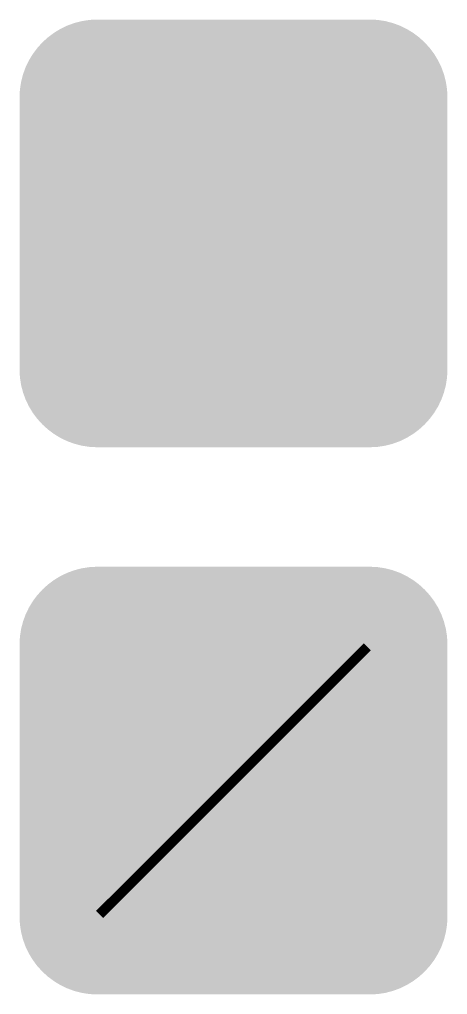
# Model space of a CAD drawing. Header units: millimetres. Extents: x 5277 to 6029, y 2052 to 2709.
# Drawn here: x 5592.73 to 5601.33, y 2579.63 to 2599.23 of the extents above; entities that cross this region are included whole.
import ezdxf

# ---------------------------------------------------------------- set-up
doc = ezdxf.new("R2010")
doc.units = ezdxf.units.MM
doc.layers.add('Manufacturing', color=7, linetype='CONTINUOUS', true_color=0x000000)

# ---------------------------------------------------------------- blocks, each defined once
blk = doc.blocks.new('602020103_рек_фз')
at = {"layer": 'Manufacturing', "linetype": 'Continuous'}
h = blk.add_hatch(color=256, dxfattribs=at)
edge = h.paths.add_edge_path()
edge.add_spline(control_points=[(-0.266, -0.339), (-0.266, 0.523), (0.438, 1.227), (1.3, 1.227)], knot_values=[-1, -1, -1, -1, 0, 0, 0, 0], degree=3, periodic=0)
edge.add_line((1.3, 1.227), (6.769, 1.227))
edge.add_spline(control_points=[(6.769, 1.227), (7.632, 1.227), (8.333, 0.523), (8.333, -0.339)], knot_values=[-1, -1, -1, -1, 0, 0, 0, 0], degree=3, periodic=0)
edge.add_line((8.333, -0.339), (8.333, -5.806))
edge.add_spline(control_points=[(8.333, -5.806), (8.333, -6.669), (7.632, -7.372), (6.769, -7.372)], knot_values=[-1, -1, -1, -1, 0, 0, 0, 0], degree=3, periodic=0)
edge.add_line((6.769, -7.372), (1.3, -7.372))
edge.add_spline(control_points=[(1.3, -7.372), (0.438, -7.372), (-0.266, -6.669), (-0.266, -5.806)], knot_values=[-1, -1, -1, -1, 0, 0, 0, 0], degree=3, periodic=0)
edge.add_line((-0.266, -5.806), (-0.266, -0.339))
edge = h.paths.add_edge_path(flags=16)
edge.add_spline(control_points=[(0.047, -5.806), (0.047, -6.5), (0.606, -7.059), (1.3, -7.059)], knot_values=[-1, -1, -1, -1, 0, 0, 0, 0], degree=3, periodic=0)
edge.add_line((1.3, -7.059), (6.769, -7.059))
edge.add_spline(control_points=[(6.769, -7.059), (7.463, -7.059), (8.022, -6.5), (8.022, -5.806)], knot_values=[-1, -1, -1, -1, 0, 0, 0, 0], degree=3, periodic=0)
edge.add_line((8.022, -5.806), (8.022, -0.339))
edge.add_spline(control_points=[(8.022, -0.339), (8.022, 0.355), (7.463, 0.914), (6.769, 0.914)], knot_values=[-1, -1, -1, -1, 0, 0, 0, 0], degree=3, periodic=0)
edge.add_line((6.769, 0.914), (1.3, 0.914))
edge.add_spline(control_points=[(1.3, 0.914), (0.606, 0.914), (0.047, 0.355), (0.047, -0.339)], knot_values=[-1, -1, -1, -1, 0, 0, 0, 0], degree=3, periodic=0)
edge.add_line((0.047, -0.339), (0.047, -5.806))
at = {"layer": 'Manufacturing', "linetype": 'Continuous', "true_color": 0xffff00}
h = blk.add_hatch(color=2, dxfattribs=at)
edge = h.paths.add_edge_path()
edge.add_spline(control_points=[(0.047, -5.806), (0.047, -6.5), (0.606, -7.059), (1.3, -7.059)], knot_values=[-1, -1, -1, -1, 0, 0, 0, 0], degree=3, periodic=0)
edge.add_line((1.3, -7.059), (6.769, -7.059))
edge.add_spline(control_points=[(6.769, -7.059), (7.463, -7.059), (8.022, -6.5), (8.022, -5.806)], knot_values=[-1, -1, -1, -1, 0, 0, 0, 0], degree=3, periodic=0)
edge.add_line((8.022, -5.806), (8.022, -0.339))
edge.add_spline(control_points=[(8.022, -0.339), (8.022, 0.355), (7.463, 0.914), (6.769, 0.914)], knot_values=[-1, -1, -1, -1, 0, 0, 0, 0], degree=3, periodic=0)
edge.add_line((6.769, 0.914), (1.3, 0.914))
edge.add_spline(control_points=[(1.3, 0.914), (0.606, 0.914), (0.047, 0.355), (0.047, -0.339)], knot_values=[-1, -1, -1, -1, 0, 0, 0, 0], degree=3, periodic=0)
edge.add_line((0.047, -0.339), (0.047, -5.806))
at = {"layer": 'Manufacturing', "linetype": 'Continuous'}
h = blk.add_hatch(color=256, dxfattribs=at)
edge = h.paths.add_edge_path()
edge.add_line((0.252, -0.679), (0.252, -5.464))
edge.add_spline(control_points=[(0.252, -5.464), (0.252, -6.23), (0.877, -6.854), (1.642, -6.854)], knot_values=[0, 0, 0, 0, 1, 1, 1, 1], degree=3, periodic=0)
edge.add_line((1.642, -6.854), (6.427, -6.854))
edge.add_spline(control_points=[(6.427, -6.854), (7.193, -6.854), (7.815, -6.23), (7.815, -5.464)], knot_values=[0, 0, 0, 0, 1, 1, 1, 1], degree=3, periodic=0)
edge.add_line((7.815, -5.464), (7.815, -0.679))
edge.add_spline(control_points=[(7.815, -0.679), (7.815, 0.086), (7.193, 0.709), (6.427, 0.709)], knot_values=[0, 0, 0, 0, 1, 1, 1, 1], degree=3, periodic=0)
edge.add_line((6.427, 0.709), (1.642, 0.709))
edge.add_spline(control_points=[(1.642, 0.709), (0.877, 0.709), (0.252, 0.086), (0.252, -0.679)], knot_values=[0, 0, 0, 0, 1, 1, 1, 1], degree=3, periodic=0)
edge = h.paths.add_edge_path(flags=16)
edge.add_line((0.565, -0.679), (0.565, -5.464))
edge.add_spline(control_points=[(0.565, -5.464), (0.565, -6.06), (1.046, -6.541), (1.642, -6.541)], knot_values=[-1, -1, -1, -1, 0, 0, 0, 0], degree=3, periodic=0)
edge.add_line((1.642, -6.541), (6.427, -6.541))
edge.add_spline(control_points=[(6.427, -6.541), (7.024, -6.541), (7.502, -6.06), (7.502, -5.464)], knot_values=[-1, -1, -1, -1, 0, 0, 0, 0], degree=3, periodic=0)
edge.add_line((7.502, -5.464), (7.502, -0.679))
edge.add_spline(control_points=[(7.502, -0.679), (7.502, -0.083), (7.024, 0.396), (6.427, 0.396)], knot_values=[-1, -1, -1, -1, 0, 0, 0, 0], degree=3, periodic=0)
edge.add_line((6.427, 0.396), (1.642, 0.396))
edge.add_spline(control_points=[(1.642, 0.396), (1.046, 0.396), (0.565, -0.083), (0.565, -0.679)], knot_values=[-1, -1, -1, -1, 0, 0, 0, 0], degree=3, periodic=0)
h = blk.add_hatch(color=256, dxfattribs=at)
edge = h.paths.add_edge_path()
edge.add_line((0.77, -1.021), (0.77, -5.124))
edge.add_spline(control_points=[(0.77, -5.124), (0.77, -5.792), (1.314, -6.336), (1.982, -6.336)], knot_values=[0, 0, 0, 0, 1, 1, 1, 1], degree=3, periodic=0)
edge.add_line((1.982, -6.336), (6.085, -6.336))
edge.add_spline(control_points=[(6.085, -6.336), (6.753, -6.336), (7.297, -5.792), (7.297, -5.124)], knot_values=[0, 0, 0, 0, 1, 1, 1, 1], degree=3, periodic=0)
edge.add_line((7.297, -5.124), (7.297, -1.021))
edge.add_spline(control_points=[(7.297, -1.021), (7.297, -0.353), (6.753, 0.191), (6.085, 0.191)], knot_values=[0, 0, 0, 0, 1, 1, 1, 1], degree=3, periodic=0)
edge.add_line((6.085, 0.191), (1.982, 0.191))
edge.add_spline(control_points=[(1.982, 0.191), (1.314, 0.191), (0.77, -0.353), (0.77, -1.021)], knot_values=[0, 0, 0, 0, 1, 1, 1, 1], degree=3, periodic=0)
edge = h.paths.add_edge_path(flags=16)
edge.add_line((1.081, -1.021), (1.081, -5.124))
edge.add_spline(control_points=[(1.081, -5.124), (1.081, -5.624), (1.482, -6.025), (1.982, -6.025)], knot_values=[-1, -1, -1, -1, 0, 0, 0, 0], degree=3, periodic=0)
edge.add_line((1.982, -6.025), (6.085, -6.025))
edge.add_spline(control_points=[(6.085, -6.025), (6.585, -6.025), (6.986, -5.624), (6.986, -5.124)], knot_values=[-1, -1, -1, -1, 0, 0, 0, 0], degree=3, periodic=0)
edge.add_line((6.986, -5.124), (6.986, -1.021))
edge.add_spline(control_points=[(6.986, -1.021), (6.986, -0.521), (6.585, -0.12), (6.085, -0.12)], knot_values=[-1, -1, -1, -1, 0, 0, 0, 0], degree=3, periodic=0)
edge.add_line((6.085, -0.12), (1.982, -0.12))
edge.add_spline(control_points=[(1.982, -0.12), (1.482, -0.12), (1.081, -0.521), (1.081, -1.021)], knot_values=[-1, -1, -1, -1, 0, 0, 0, 0], degree=3, periodic=0)
h = blk.add_hatch(color=256, dxfattribs=at)
h.paths.add_polyline_path([(1.731, -3.79), (5.382, -3.79), (5.382, -5.593), (1.731, -5.593)])
h.paths.add_polyline_path([(4.397, -0.602), (4.461, -0.602), (4.571, -0.647), (4.617, -0.693), (4.662, -0.738), (4.708, -0.848), (4.708, -0.912), (4.708, -0.943), (4.696, -1.003), (4.685, -1.033), (4.692, -1.033), (4.768, -1.033), (4.874, -1.094), (4.904, -1.155), (4.961, -1.06), (5.128, -0.965), (5.238, -0.965), (5.317, -0.965), (5.454, -1.024), (5.51, -1.083), (5.567, -1.141), (5.624, -1.28), (5.624, -1.359), (5.624, -1.374), (5.662, -1.374), (5.726, -1.374), (5.838, -1.412), (5.885, -1.45), (5.933, -1.488), (5.991, -1.586), (6.003, -1.647), (6.097, -1.692), (6.192, -1.848), (6.192, -1.957), (6.192, -2.029), (6.143, -2.151), (6.093, -2.2), (6.044, -2.249), (5.923, -2.298), (5.851, -2.298), (5.791, -2.298), (5.681, -2.258), (5.631, -2.219), (5.582, -2.179), (5.522, -2.079), (5.51, -2.018), (5.507, -2.018), (5.476, -1.999), (5.45, -1.98), (5.45, -2.029), (5.414, -2.115), (5.378, -2.151), (5.342, -2.187), (5.257, -2.223), (5.207, -2.223), (5.154, -2.223), (5.06, -2.173), (5.018, -2.124), (4.988, -2.139), (4.931, -2.154), (4.904, -2.154), (4.814, -2.154), (4.696, -2.067), (4.67, -1.98), (4.666, -1.98), (4.656, -1.978), (4.651, -1.976), (4.645, -1.974), (4.636, -1.973), (4.632, -1.973), (4.59, -2.094), (4.423, -2.215), (4.299, -2.215), (4.227, -2.215), (4.102, -2.162), (4.049, -2.109), (3.996, -2.056), (3.943, -1.927), (3.943, -1.851), (3.943, -1.832), (3.95, -1.783), (3.958, -1.753), (3.912, -1.764), (3.859, -1.776), (3.852, -1.776), (3.742, -1.776), (3.583, -1.673), (3.534, -1.571), (3.45, -1.518), (3.367, -1.37), (3.367, -1.276), (3.367, -1.151), (3.481, -0.988), (3.594, -0.95), (3.568, -0.916), (3.541, -0.848), (3.541, -0.814), (3.541, -0.776), (3.57, -0.71), (3.598, -0.681), (3.626, -0.653), (3.696, -0.624), (3.738, -0.624), (3.802, -0.624), (3.89, -0.674), (3.912, -0.723), (3.92, -0.723), (3.98, -0.723), (4.068, -0.78), (4.094, -0.837), (4.128, -0.719), (4.28, -0.602)])
h.paths.add_polyline_path([(1.905, -0.867), (2.042, -0.867), (2.227, -0.988), (2.276, -1.109), (2.307, -1.102), (2.36, -1.094), (2.382, -1.094), (2.413, -1.094), (2.473, -1.105), (2.504, -1.117), (2.564, -1.018), (2.738, -0.92), (2.852, -0.92), (2.935, -0.92), (3.077, -0.979), (3.136, -1.037), (3.195, -1.096), (3.253, -1.242), (3.253, -1.329), (3.253, -1.405), (3.2, -1.541), (3.147, -1.601), (3.159, -1.632), (3.17, -1.692), (3.17, -1.723), (3.17, -1.81), (3.109, -1.956), (3.049, -2.014), (2.988, -2.073), (2.844, -2.132), (2.761, -2.132), (2.716, -2.132), (2.617, -2.105), (2.564, -2.079), (2.504, -2.158), (2.345, -2.238), (2.246, -2.238), (2.098, -2.238), (1.905, -2.105), (1.86, -1.973), (1.78, -1.912), (1.701, -1.749), (1.701, -1.647), (1.701, -1.624), (1.599, -1.567), (1.496, -1.389), (1.496, -1.268), (1.496, -1.185), (1.555, -1.043), (1.614, -0.984), (1.672, -0.926), (1.818, -0.867)])
h.paths.add_polyline_path([(5.631, -2.563), (6.328, -2.563), (6.328, -5.593), (5.631, -5.593)])
blk = doc.blocks.new('602020103_ликв_фз')
at = {"layer": 'Manufacturing', "linetype": 'Continuous'}
h = blk.add_hatch(color=256, dxfattribs=at)
edge = h.paths.add_edge_path()
edge.add_spline(control_points=[(-0.266, -0.339), (-0.266, 0.523), (0.438, 1.227), (1.3, 1.227)], knot_values=[-1, -1, -1, -1, 0, 0, 0, 0], degree=3, periodic=0)
edge.add_line((1.3, 1.227), (6.769, 1.227))
edge.add_spline(control_points=[(6.769, 1.227), (7.632, 1.227), (8.333, 0.523), (8.333, -0.339)], knot_values=[-1, -1, -1, -1, 0, 0, 0, 0], degree=3, periodic=0)
edge.add_line((8.333, -0.339), (8.333, -5.806))
edge.add_spline(control_points=[(8.333, -5.806), (8.333, -6.669), (7.632, -7.372), (6.769, -7.372)], knot_values=[-1, -1, -1, -1, 0, 0, 0, 0], degree=3, periodic=0)
edge.add_line((6.769, -7.372), (1.3, -7.372))
edge.add_spline(control_points=[(1.3, -7.372), (0.438, -7.372), (-0.266, -6.669), (-0.266, -5.806)], knot_values=[-1, -1, -1, -1, 0, 0, 0, 0], degree=3, periodic=0)
edge.add_line((-0.266, -5.806), (-0.266, -0.339))
edge = h.paths.add_edge_path(flags=16)
edge.add_spline(control_points=[(0.047, -5.806), (0.047, -6.5), (0.606, -7.059), (1.3, -7.059)], knot_values=[-1, -1, -1, -1, 0, 0, 0, 0], degree=3, periodic=0)
edge.add_line((1.3, -7.059), (6.769, -7.059))
edge.add_spline(control_points=[(6.769, -7.059), (7.463, -7.059), (8.022, -6.5), (8.022, -5.806)], knot_values=[-1, -1, -1, -1, 0, 0, 0, 0], degree=3, periodic=0)
edge.add_line((8.022, -5.806), (8.022, -0.339))
edge.add_spline(control_points=[(8.022, -0.339), (8.022, 0.355), (7.463, 0.914), (6.769, 0.914)], knot_values=[-1, -1, -1, -1, 0, 0, 0, 0], degree=3, periodic=0)
edge.add_line((6.769, 0.914), (1.3, 0.914))
edge.add_spline(control_points=[(1.3, 0.914), (0.606, 0.914), (0.047, 0.355), (0.047, -0.339)], knot_values=[-1, -1, -1, -1, 0, 0, 0, 0], degree=3, periodic=0)
edge.add_line((0.047, -0.339), (0.047, -5.806))
at = {"layer": 'Manufacturing', "linetype": 'Continuous', "true_color": 0xffffff}
h = blk.add_hatch(color=7, dxfattribs=at)
edge = h.paths.add_edge_path()
edge.add_spline(control_points=[(0.047, -5.806), (0.047, -6.5), (0.606, -7.059), (1.3, -7.059)], knot_values=[-1, -1, -1, -1, 0, 0, 0, 0], degree=3, periodic=0)
edge.add_line((1.3, -7.059), (6.769, -7.059))
edge.add_spline(control_points=[(6.769, -7.059), (7.463, -7.059), (8.022, -6.5), (8.022, -5.806)], knot_values=[-1, -1, -1, -1, 0, 0, 0, 0], degree=3, periodic=0)
edge.add_line((8.022, -5.806), (8.022, -0.339))
edge.add_spline(control_points=[(8.022, -0.339), (8.022, 0.355), (7.463, 0.914), (6.769, 0.914)], knot_values=[-1, -1, -1, -1, 0, 0, 0, 0], degree=3, periodic=0)
edge.add_line((6.769, 0.914), (1.3, 0.914))
edge.add_spline(control_points=[(1.3, 0.914), (0.606, 0.914), (0.047, 0.355), (0.047, -0.339)], knot_values=[-1, -1, -1, -1, 0, 0, 0, 0], degree=3, periodic=0)
edge.add_line((0.047, -0.339), (0.047, -5.806))
at = {"layer": 'Manufacturing', "linetype": 'Continuous'}
h = blk.add_hatch(color=256, dxfattribs=at)
edge = h.paths.add_edge_path()
edge.add_line((0.252, -0.679), (0.252, -5.464))
edge.add_spline(control_points=[(0.252, -5.464), (0.252, -6.23), (0.877, -6.854), (1.642, -6.854)], knot_values=[0, 0, 0, 0, 1, 1, 1, 1], degree=3, periodic=0)
edge.add_line((1.642, -6.854), (6.427, -6.854))
edge.add_spline(control_points=[(6.427, -6.854), (7.193, -6.854), (7.815, -6.23), (7.815, -5.464)], knot_values=[0, 0, 0, 0, 1, 1, 1, 1], degree=3, periodic=0)
edge.add_line((7.815, -5.464), (7.815, -0.679))
edge.add_spline(control_points=[(7.815, -0.679), (7.815, 0.086), (7.193, 0.709), (6.427, 0.709)], knot_values=[0, 0, 0, 0, 1, 1, 1, 1], degree=3, periodic=0)
edge.add_line((6.427, 0.709), (1.642, 0.709))
edge.add_spline(control_points=[(1.642, 0.709), (0.877, 0.709), (0.252, 0.086), (0.252, -0.679)], knot_values=[0, 0, 0, 0, 1, 1, 1, 1], degree=3, periodic=0)
edge = h.paths.add_edge_path(flags=16)
edge.add_line((0.565, -0.679), (0.565, -5.464))
edge.add_spline(control_points=[(0.565, -5.464), (0.565, -6.06), (1.046, -6.541), (1.642, -6.541)], knot_values=[-1, -1, -1, -1, 0, 0, 0, 0], degree=3, periodic=0)
edge.add_line((1.642, -6.541), (6.427, -6.541))
edge.add_spline(control_points=[(6.427, -6.541), (7.024, -6.541), (7.502, -6.06), (7.502, -5.464)], knot_values=[-1, -1, -1, -1, 0, 0, 0, 0], degree=3, periodic=0)
edge.add_line((7.502, -5.464), (7.502, -0.679))
edge.add_spline(control_points=[(7.502, -0.679), (7.502, -0.083), (7.024, 0.396), (6.427, 0.396)], knot_values=[-1, -1, -1, -1, 0, 0, 0, 0], degree=3, periodic=0)
edge.add_line((6.427, 0.396), (1.642, 0.396))
edge.add_spline(control_points=[(1.642, 0.396), (1.046, 0.396), (0.565, -0.083), (0.565, -0.679)], knot_values=[-1, -1, -1, -1, 0, 0, 0, 0], degree=3, periodic=0)
h = blk.add_hatch(color=256, dxfattribs=at)
edge = h.paths.add_edge_path()
edge.add_line((0.77, -1.021), (0.77, -5.124))
edge.add_spline(control_points=[(0.77, -5.124), (0.77, -5.792), (1.314, -6.336), (1.982, -6.336)], knot_values=[0, 0, 0, 0, 1, 1, 1, 1], degree=3, periodic=0)
edge.add_line((1.982, -6.336), (6.085, -6.336))
edge.add_spline(control_points=[(6.085, -6.336), (6.753, -6.336), (7.297, -5.792), (7.297, -5.124)], knot_values=[0, 0, 0, 0, 1, 1, 1, 1], degree=3, periodic=0)
edge.add_line((7.297, -5.124), (7.297, -1.021))
edge.add_spline(control_points=[(7.297, -1.021), (7.297, -0.353), (6.753, 0.191), (6.085, 0.191)], knot_values=[0, 0, 0, 0, 1, 1, 1, 1], degree=3, periodic=0)
edge.add_line((6.085, 0.191), (1.982, 0.191))
edge.add_spline(control_points=[(1.982, 0.191), (1.314, 0.191), (0.77, -0.353), (0.77, -1.021)], knot_values=[0, 0, 0, 0, 1, 1, 1, 1], degree=3, periodic=0)
edge = h.paths.add_edge_path(flags=16)
edge.add_line((1.081, -1.021), (1.081, -5.124))
edge.add_spline(control_points=[(1.081, -5.124), (1.081, -5.624), (1.482, -6.025), (1.982, -6.025)], knot_values=[-1, -1, -1, -1, 0, 0, 0, 0], degree=3, periodic=0)
edge.add_line((1.982, -6.025), (6.085, -6.025))
edge.add_spline(control_points=[(6.085, -6.025), (6.585, -6.025), (6.986, -5.624), (6.986, -5.124)], knot_values=[-1, -1, -1, -1, 0, 0, 0, 0], degree=3, periodic=0)
edge.add_line((6.986, -5.124), (6.986, -1.021))
edge.add_spline(control_points=[(6.986, -1.021), (6.986, -0.521), (6.585, -0.12), (6.085, -0.12)], knot_values=[-1, -1, -1, -1, 0, 0, 0, 0], degree=3, periodic=0)
edge.add_line((6.085, -0.12), (1.982, -0.12))
edge.add_spline(control_points=[(1.982, -0.12), (1.482, -0.12), (1.081, -0.521), (1.081, -1.021)], knot_values=[-1, -1, -1, -1, 0, 0, 0, 0], degree=3, periodic=0)
h = blk.add_hatch(color=256, dxfattribs=at)
h.paths.add_polyline_path([(1.731, -3.79), (5.382, -3.79), (5.382, -5.593), (1.731, -5.593)])
h.paths.add_polyline_path([(4.397, -0.602), (4.461, -0.602), (4.571, -0.647), (4.617, -0.693), (4.662, -0.738), (4.708, -0.848), (4.708, -0.912), (4.708, -0.943), (4.696, -1.003), (4.685, -1.033), (4.692, -1.033), (4.768, -1.033), (4.874, -1.094), (4.904, -1.155), (4.961, -1.06), (5.128, -0.965), (5.238, -0.965), (5.317, -0.965), (5.454, -1.024), (5.51, -1.083), (5.567, -1.141), (5.624, -1.28), (5.624, -1.359), (5.624, -1.374), (5.662, -1.374), (5.726, -1.374), (5.838, -1.412), (5.885, -1.45), (5.933, -1.488), (5.991, -1.586), (6.003, -1.647), (6.097, -1.692), (6.192, -1.848), (6.192, -1.957), (6.192, -2.029), (6.143, -2.151), (6.093, -2.2), (6.044, -2.249), (5.923, -2.298), (5.851, -2.298), (5.791, -2.298), (5.681, -2.258), (5.631, -2.219), (5.582, -2.179), (5.522, -2.079), (5.51, -2.018), (5.507, -2.018), (5.476, -1.999), (5.45, -1.98), (5.45, -2.029), (5.414, -2.115), (5.378, -2.151), (5.342, -2.187), (5.257, -2.223), (5.207, -2.223), (5.154, -2.223), (5.06, -2.173), (5.018, -2.124), (4.988, -2.139), (4.931, -2.154), (4.904, -2.154), (4.814, -2.154), (4.696, -2.067), (4.67, -1.98), (4.666, -1.98), (4.656, -1.978), (4.651, -1.976), (4.645, -1.974), (4.636, -1.973), (4.632, -1.973), (4.59, -2.094), (4.423, -2.215), (4.299, -2.215), (4.227, -2.215), (4.102, -2.162), (4.049, -2.109), (3.996, -2.056), (3.943, -1.927), (3.943, -1.851), (3.943, -1.832), (3.95, -1.783), (3.958, -1.753), (3.912, -1.764), (3.859, -1.776), (3.852, -1.776), (3.742, -1.776), (3.583, -1.673), (3.534, -1.571), (3.45, -1.518), (3.367, -1.37), (3.367, -1.276), (3.367, -1.151), (3.481, -0.988), (3.594, -0.95), (3.568, -0.916), (3.541, -0.848), (3.541, -0.814), (3.541, -0.776), (3.57, -0.71), (3.598, -0.681), (3.626, -0.653), (3.696, -0.624), (3.738, -0.624), (3.802, -0.624), (3.89, -0.674), (3.912, -0.723), (3.92, -0.723), (3.98, -0.723), (4.068, -0.78), (4.094, -0.837), (4.128, -0.719), (4.28, -0.602)])
h.paths.add_polyline_path([(1.905, -0.867), (2.042, -0.867), (2.227, -0.988), (2.276, -1.109), (2.307, -1.102), (2.36, -1.094), (2.382, -1.094), (2.413, -1.094), (2.473, -1.105), (2.504, -1.117), (2.564, -1.018), (2.738, -0.92), (2.852, -0.92), (2.935, -0.92), (3.077, -0.979), (3.136, -1.037), (3.195, -1.096), (3.253, -1.242), (3.253, -1.329), (3.253, -1.405), (3.2, -1.541), (3.147, -1.601), (3.159, -1.632), (3.17, -1.692), (3.17, -1.723), (3.17, -1.81), (3.109, -1.956), (3.049, -2.014), (2.988, -2.073), (2.844, -2.132), (2.761, -2.132), (2.716, -2.132), (2.617, -2.105), (2.564, -2.079), (2.504, -2.158), (2.345, -2.238), (2.246, -2.238), (2.098, -2.238), (1.905, -2.105), (1.86, -1.973), (1.78, -1.912), (1.701, -1.749), (1.701, -1.647), (1.701, -1.624), (1.599, -1.567), (1.496, -1.389), (1.496, -1.268), (1.496, -1.185), (1.555, -1.043), (1.614, -0.984), (1.672, -0.926), (1.818, -0.867)])
h.paths.add_polyline_path([(5.631, -2.563), (6.328, -2.563), (6.328, -5.593), (5.631, -5.593)])
at = {"layer": 'Manufacturing', "color": 1, "linetype": 'Continuous', "true_color": 0xff0000, "const_width": 0.2}
blk.add_lwpolyline([(1.344, -5.762), (6.723, -0.383)], dxfattribs=at)

msp = doc.modelspace()

# ---------------------------------------------------------------- block references
at = {"layer": 'Manufacturing', "linetype": 'Continuous'}
for name, p in [('602020103_рек_фз', (5593, 2598)), ('602020103_ликв_фз', (5593, 2587))]:
    msp.add_blockref(name, p, dxfattribs=at)

doc.saveas('drawing.dxf')
